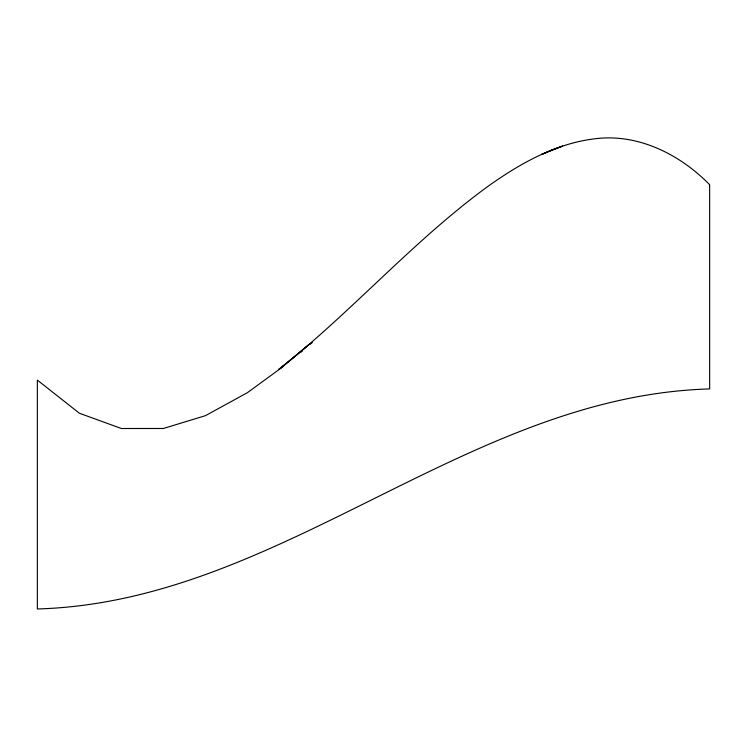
<?xml version="1.0" encoding="UTF-8"?>
<svg xmlns="http://www.w3.org/2000/svg" width="747" height="747" viewBox="0 0 747 747"><rect width="100%" height="100%" fill="white"/><g stroke="black" fill="none" stroke-linecap="round" stroke-linejoin="round"><path stroke-width="1.12" d="M300.845 352.248L302.591 350.754M310.472 344.04L312.227 342.546M289.462 360.95L310.472 343.34L278.958 369.354C352.089 311.667 413.558 240.366 489.052 185.555C520.435 163.36 555.376 143.704 594.098 138.886C637.518 132.957 679.91 154.255 709.65 184.724M278.958 369.298L289.462 360.96M283.86 366.049L247.444 392.651L205.425 415.677L163.406 428.479L121.388 428.507L79.369 413.231L37.35 380.092L37.35 608.964C280.508 601.998 466.492 395.891 709.65 388.926L709.65 185.069M552.08 149.923L541.575 154.461L562.584 146.095L552.08 149.904"/></g></svg>
